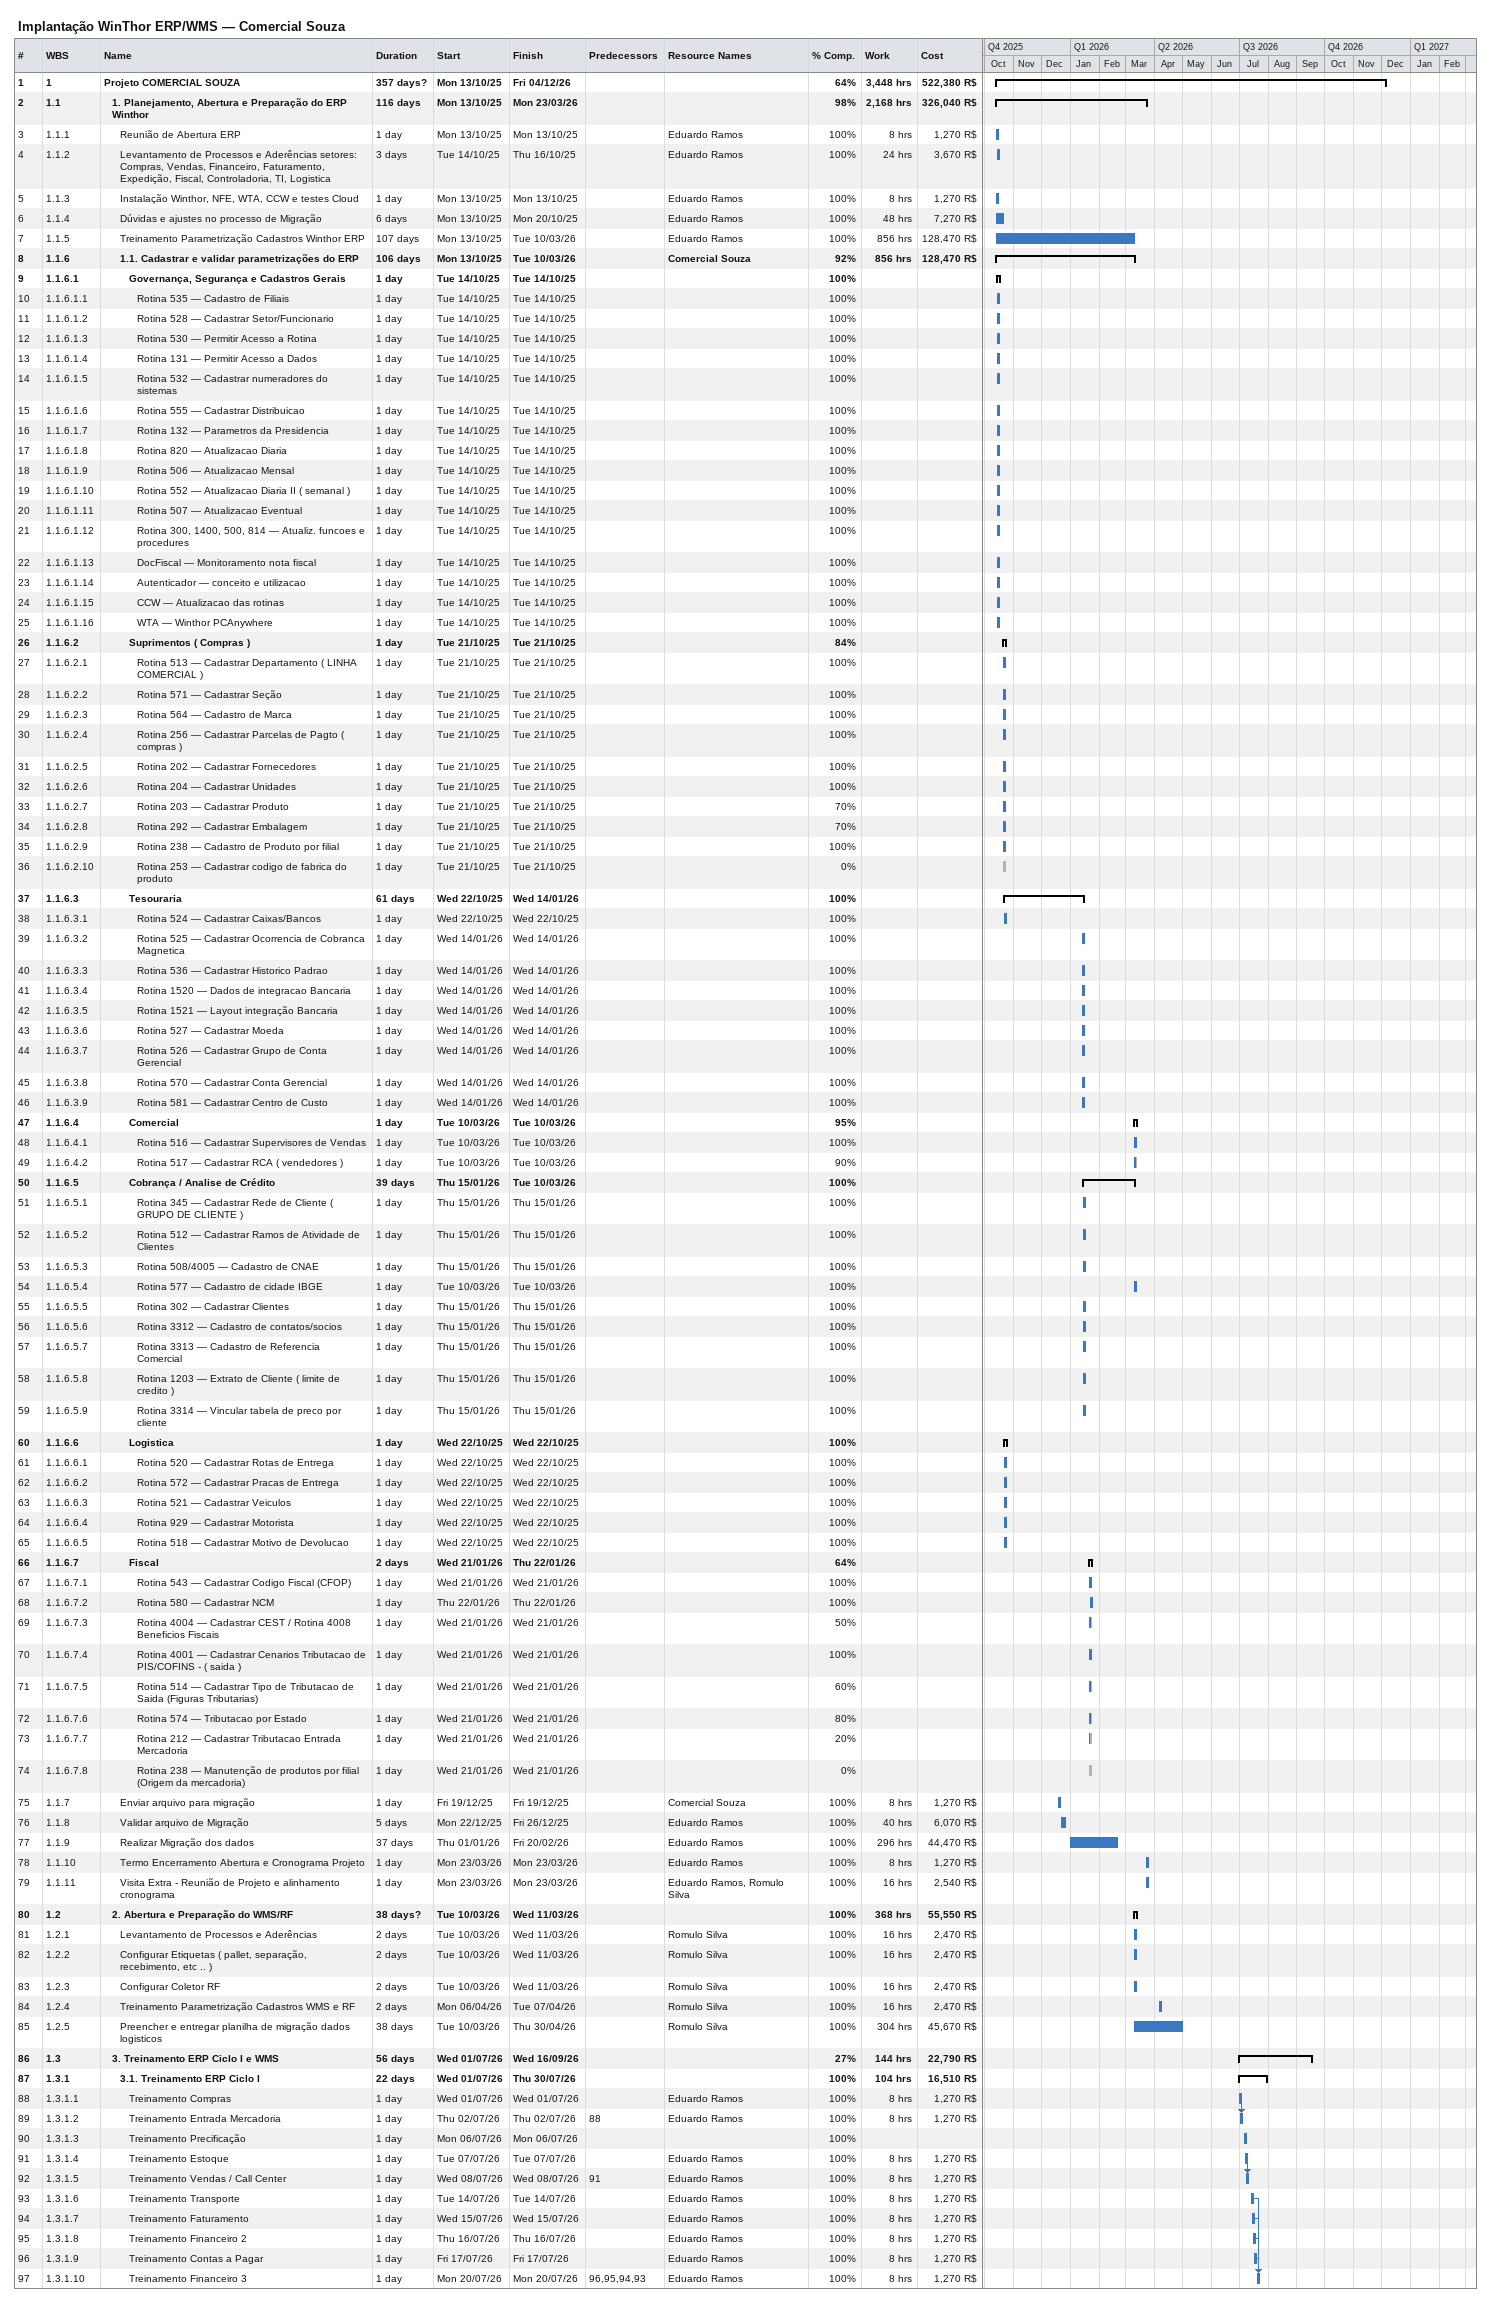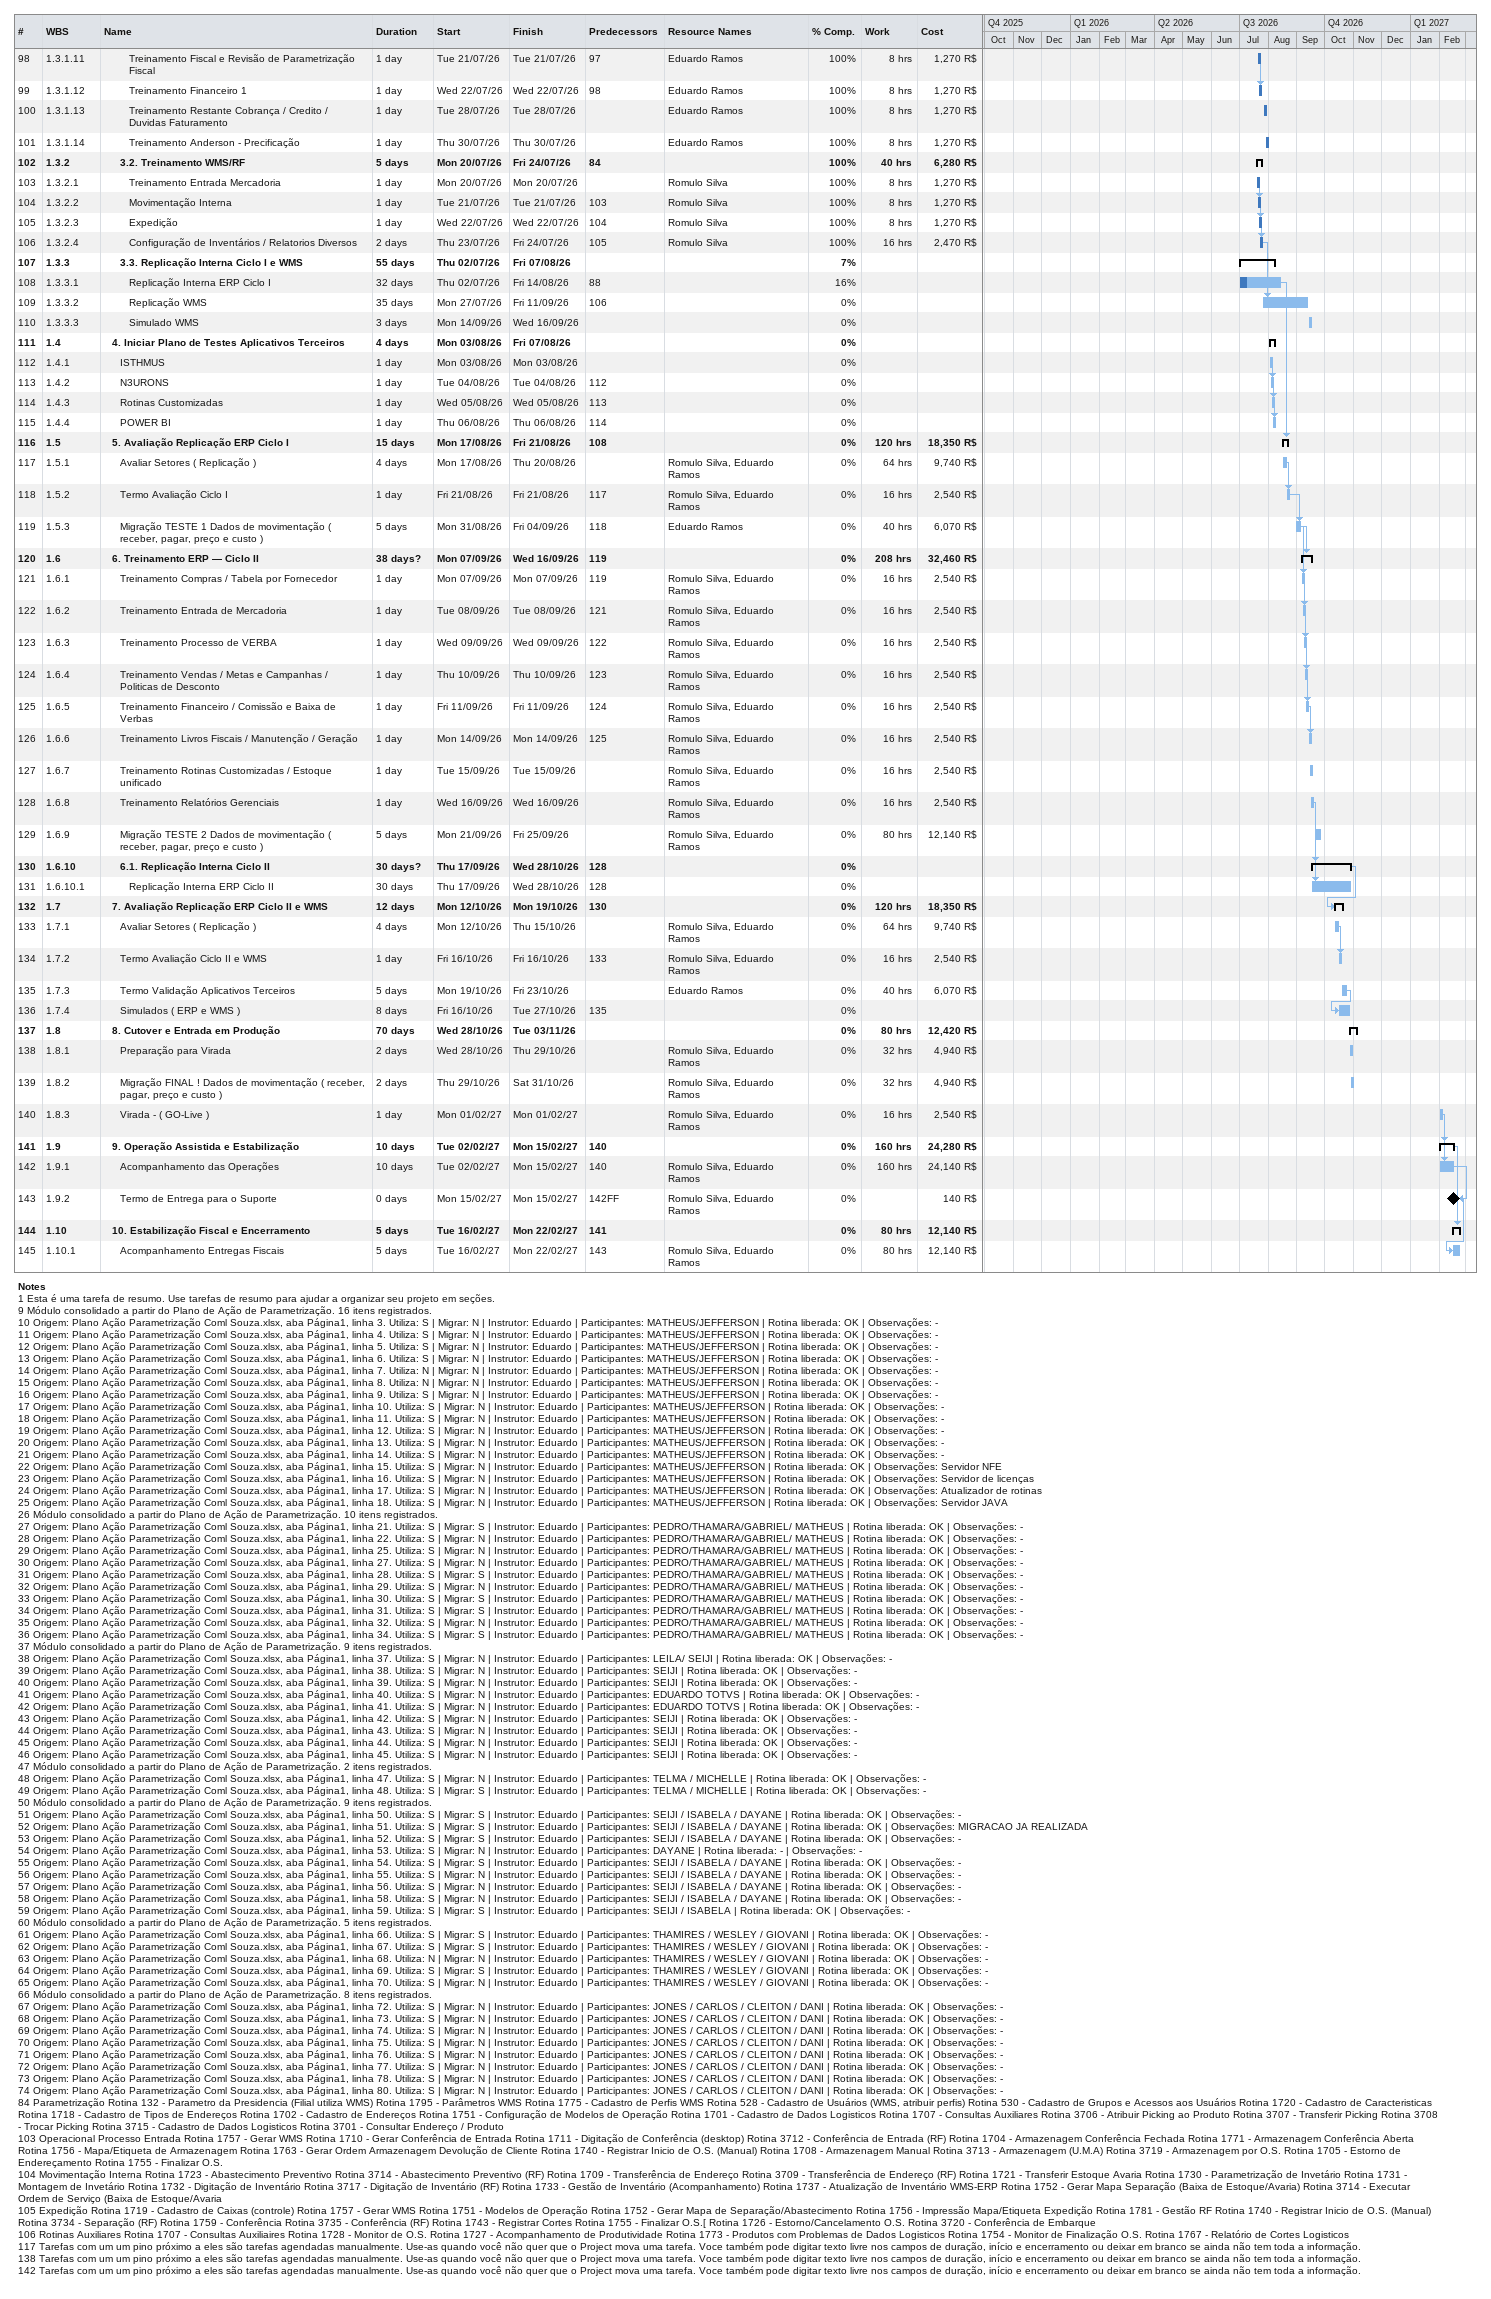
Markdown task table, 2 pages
Implantação WinThor ERP/WMS — Comercial Souza

| ID | WBS | Task | Duration | Start | Finish | Predecessors | Resources | % complete | Work (h) | Cost (R$) |
|---|---|---|---|---|---|---|---|---|---|---|
| 1 | 1 | **Projeto COMERCIAL SOUZA** | 357d? | 2025-10-13 | 2026-12-04 |  |  | 64 | 3448 | 522380 |
| 2 | 1.1 | **1. Planejamento, Abertura e Preparação do ERP Winthor** | 116d | 2025-10-13 | 2026-03-23 |  |  | 98 | 2168 | 326040 |
| 3 | 1.1.1 | Reunião de Abertura ERP | 1d | 2025-10-13 | 2025-10-13 |  | Eduardo Ramos | 100 | 8 | 1270 |
| 4 | 1.1.2 | Levantamento de Processos e Aderências setores: Compras, Vendas, Financeiro, Faturamento, Expedição, Fiscal, Controladoria, TI, Logistica | 3d | 2025-10-14 | 2025-10-16 |  | Eduardo Ramos | 100 | 24 | 3670 |
| 5 | 1.1.3 | Instalação Winthor, NFE, WTA, CCW e testes Cloud | 1d | 2025-10-13 | 2025-10-13 |  | Eduardo Ramos | 100 | 8 | 1270 |
| 6 | 1.1.4 | Dúvidas e ajustes no processo de Migração | 6d | 2025-10-13 | 2025-10-20 |  | Eduardo Ramos | 100 | 48 | 7270 |
| 7 | 1.1.5 | Treinamento Parametrização Cadastros Winthor ERP | 107d | 2025-10-13 | 2026-03-10 |  | Eduardo Ramos | 100 | 856 | 128470 |
| 8 | 1.1.6 | **1.1. Cadastrar e validar parametrizações do ERP** | 106d | 2025-10-13 | 2026-03-10 |  | Comercial Souza | 92 | 856 | 128470 |
| 9 | 1.1.6.1 | **Governança, Segurança e Cadastros Gerais** | 1d | 2025-10-14 | 2025-10-14 |  |  | 100 |  |  |
| 10 | 1.1.6.1.1 | Rotina 535 — Cadastro de Filiais | 1d | 2025-10-14 | 2025-10-14 |  |  | 100 |  |  |
| 11 | 1.1.6.1.2 | Rotina 528 — Cadastrar Setor/Funcionario | 1d | 2025-10-14 | 2025-10-14 |  |  | 100 |  |  |
| 12 | 1.1.6.1.3 | Rotina 530 — Permitir Acesso a Rotina | 1d | 2025-10-14 | 2025-10-14 |  |  | 100 |  |  |
| 13 | 1.1.6.1.4 | Rotina 131 — Permitir Acesso a Dados | 1d | 2025-10-14 | 2025-10-14 |  |  | 100 |  |  |
| 14 | 1.1.6.1.5 | Rotina 532 — Cadastrar numeradores do sistemas | 1d | 2025-10-14 | 2025-10-14 |  |  | 100 |  |  |
| 15 | 1.1.6.1.6 | Rotina 555 — Cadastrar Distribuicao | 1d | 2025-10-14 | 2025-10-14 |  |  | 100 |  |  |
| 16 | 1.1.6.1.7 | Rotina 132 — Parametros da Presidencia | 1d | 2025-10-14 | 2025-10-14 |  |  | 100 |  |  |
| 17 | 1.1.6.1.8 | Rotina 820 — Atualizacao Diaria | 1d | 2025-10-14 | 2025-10-14 |  |  | 100 |  |  |
| 18 | 1.1.6.1.9 | Rotina 506 — Atualizacao Mensal | 1d | 2025-10-14 | 2025-10-14 |  |  | 100 |  |  |
| 19 | 1.1.6.1.10 | Rotina 552 — Atualizacao Diaria II ( semanal ) | 1d | 2025-10-14 | 2025-10-14 |  |  | 100 |  |  |
| 20 | 1.1.6.1.11 | Rotina 507 — Atualizacao Eventual | 1d | 2025-10-14 | 2025-10-14 |  |  | 100 |  |  |
| 21 | 1.1.6.1.12 | Rotina 300, 1400, 500, 814 — Atualiz. funcoes e procedures | 1d | 2025-10-14 | 2025-10-14 |  |  | 100 |  |  |
| 22 | 1.1.6.1.13 | DocFiscal — Monitoramento nota fiscal | 1d | 2025-10-14 | 2025-10-14 |  |  | 100 |  |  |
| 23 | 1.1.6.1.14 | Autenticador — conceito e utilizacao | 1d | 2025-10-14 | 2025-10-14 |  |  | 100 |  |  |
| 24 | 1.1.6.1.15 | CCW — Atualizacao das rotinas | 1d | 2025-10-14 | 2025-10-14 |  |  | 100 |  |  |
| 25 | 1.1.6.1.16 | WTA — Winthor PCAnywhere | 1d | 2025-10-14 | 2025-10-14 |  |  | 100 |  |  |
| 26 | 1.1.6.2 | **Suprimentos ( Compras )** | 1d | 2025-10-21 | 2025-10-21 |  |  | 84 |  |  |
| 27 | 1.1.6.2.1 | Rotina 513 — Cadastrar Departamento ( LINHA COMERCIAL ) | 1d | 2025-10-21 | 2025-10-21 |  |  | 100 |  |  |
| 28 | 1.1.6.2.2 | Rotina 571 — Cadastrar Seção | 1d | 2025-10-21 | 2025-10-21 |  |  | 100 |  |  |
| 29 | 1.1.6.2.3 | Rotina 564 — Cadastro de Marca | 1d | 2025-10-21 | 2025-10-21 |  |  | 100 |  |  |
| 30 | 1.1.6.2.4 | Rotina 256 — Cadastrar Parcelas de Pagto ( compras ) | 1d | 2025-10-21 | 2025-10-21 |  |  | 100 |  |  |
| 31 | 1.1.6.2.5 | Rotina 202 — Cadastrar Fornecedores | 1d | 2025-10-21 | 2025-10-21 |  |  | 100 |  |  |
| 32 | 1.1.6.2.6 | Rotina 204 — Cadastrar Unidades | 1d | 2025-10-21 | 2025-10-21 |  |  | 100 |  |  |
| 33 | 1.1.6.2.7 | Rotina 203 — Cadastrar Produto | 1d | 2025-10-21 | 2025-10-21 |  |  | 70 |  |  |
| 34 | 1.1.6.2.8 | Rotina 292 — Cadastrar Embalagem | 1d | 2025-10-21 | 2025-10-21 |  |  | 70 |  |  |
| 35 | 1.1.6.2.9 | Rotina 238 — Cadastro de Produto por filial | 1d | 2025-10-21 | 2025-10-21 |  |  | 100 |  |  |
| 36 | 1.1.6.2.10 | Rotina 253 — Cadastrar codigo de fabrica do produto | 1d | 2025-10-21 | 2025-10-21 |  |  | 0 |  |  |
| 37 | 1.1.6.3 | **Tesouraria** | 61d | 2025-10-22 | 2026-01-14 |  |  | 100 |  |  |
| 38 | 1.1.6.3.1 | Rotina 524 — Cadastrar Caixas/Bancos | 1d | 2025-10-22 | 2025-10-22 |  |  | 100 |  |  |
| 39 | 1.1.6.3.2 | Rotina 525 — Cadastrar Ocorrencia de Cobranca Magnetica | 1d | 2026-01-14 | 2026-01-14 |  |  | 100 |  |  |
| 40 | 1.1.6.3.3 | Rotina 536 — Cadastrar Historico Padrao | 1d | 2026-01-14 | 2026-01-14 |  |  | 100 |  |  |
| 41 | 1.1.6.3.4 | Rotina 1520 — Dados de integracao Bancaria | 1d | 2026-01-14 | 2026-01-14 |  |  | 100 |  |  |
| 42 | 1.1.6.3.5 | Rotina 1521 — Layout integração Bancaria | 1d | 2026-01-14 | 2026-01-14 |  |  | 100 |  |  |
| 43 | 1.1.6.3.6 | Rotina 527 — Cadastrar Moeda | 1d | 2026-01-14 | 2026-01-14 |  |  | 100 |  |  |
| 44 | 1.1.6.3.7 | Rotina 526 — Cadastrar Grupo de Conta Gerencial | 1d | 2026-01-14 | 2026-01-14 |  |  | 100 |  |  |
| 45 | 1.1.6.3.8 | Rotina 570 — Cadastrar Conta Gerencial | 1d | 2026-01-14 | 2026-01-14 |  |  | 100 |  |  |
| 46 | 1.1.6.3.9 | Rotina 581 — Cadastrar Centro de Custo | 1d | 2026-01-14 | 2026-01-14 |  |  | 100 |  |  |
| 47 | 1.1.6.4 | **Comercial** | 1d | 2026-03-10 | 2026-03-10 |  |  | 95 |  |  |
| 48 | 1.1.6.4.1 | Rotina 516 — Cadastrar Supervisores de Vendas | 1d | 2026-03-10 | 2026-03-10 |  |  | 100 |  |  |
| 49 | 1.1.6.4.2 | Rotina 517 — Cadastrar RCA ( vendedores ) | 1d | 2026-03-10 | 2026-03-10 |  |  | 90 |  |  |
| 50 | 1.1.6.5 | **Cobrança / Analise de Crédito** | 39d | 2026-01-15 | 2026-03-10 |  |  | 100 |  |  |
| 51 | 1.1.6.5.1 | Rotina 345 — Cadastrar Rede de Cliente ( GRUPO DE CLIENTE ) | 1d | 2026-01-15 | 2026-01-15 |  |  | 100 |  |  |
| 52 | 1.1.6.5.2 | Rotina 512 — Cadastrar Ramos de Atividade de Clientes | 1d | 2026-01-15 | 2026-01-15 |  |  | 100 |  |  |
| 53 | 1.1.6.5.3 | Rotina 508/4005 — Cadastro de CNAE | 1d | 2026-01-15 | 2026-01-15 |  |  | 100 |  |  |
| 54 | 1.1.6.5.4 | Rotina 577 — Cadastro de cidade IBGE | 1d | 2026-03-10 | 2026-03-10 |  |  | 100 |  |  |
| 55 | 1.1.6.5.5 | Rotina 302 — Cadastrar Clientes | 1d | 2026-01-15 | 2026-01-15 |  |  | 100 |  |  |
| 56 | 1.1.6.5.6 | Rotina 3312 — Cadastro de contatos/socios | 1d | 2026-01-15 | 2026-01-15 |  |  | 100 |  |  |
| 57 | 1.1.6.5.7 | Rotina 3313 — Cadastro de Referencia Comercial | 1d | 2026-01-15 | 2026-01-15 |  |  | 100 |  |  |
| 58 | 1.1.6.5.8 | Rotina 1203 — Extrato de Cliente ( limite de credito ) | 1d | 2026-01-15 | 2026-01-15 |  |  | 100 |  |  |
| 59 | 1.1.6.5.9 | Rotina 3314 — Vincular tabela de preco por cliente | 1d | 2026-01-15 | 2026-01-15 |  |  | 100 |  |  |
| 60 | 1.1.6.6 | **Logistica** | 1d | 2025-10-22 | 2025-10-22 |  |  | 100 |  |  |
| 61 | 1.1.6.6.1 | Rotina 520 — Cadastrar Rotas de Entrega | 1d | 2025-10-22 | 2025-10-22 |  |  | 100 |  |  |
| 62 | 1.1.6.6.2 | Rotina 572 — Cadastrar Pracas de Entrega | 1d | 2025-10-22 | 2025-10-22 |  |  | 100 |  |  |
| 63 | 1.1.6.6.3 | Rotina 521 — Cadastrar Veiculos | 1d | 2025-10-22 | 2025-10-22 |  |  | 100 |  |  |
| 64 | 1.1.6.6.4 | Rotina 929 — Cadastrar Motorista | 1d | 2025-10-22 | 2025-10-22 |  |  | 100 |  |  |
| 65 | 1.1.6.6.5 | Rotina 518 — Cadastrar Motivo de Devolucao | 1d | 2025-10-22 | 2025-10-22 |  |  | 100 |  |  |
| 66 | 1.1.6.7 | **Fiscal** | 2d | 2026-01-21 | 2026-01-22 |  |  | 64 |  |  |
| 67 | 1.1.6.7.1 | Rotina 543 — Cadastrar Codigo Fiscal (CFOP) | 1d | 2026-01-21 | 2026-01-21 |  |  | 100 |  |  |
| 68 | 1.1.6.7.2 | Rotina 580 — Cadastrar NCM | 1d | 2026-01-22 | 2026-01-22 |  |  | 100 |  |  |
| 69 | 1.1.6.7.3 | Rotina 4004 — Cadastrar CEST / Rotina 4008 Beneficios Fiscais | 1d | 2026-01-21 | 2026-01-21 |  |  | 50 |  |  |
| 70 | 1.1.6.7.4 | Rotina 4001 — Cadastrar Cenarios Tributacao de PIS/COFINS - ( saida ) | 1d | 2026-01-21 | 2026-01-21 |  |  | 100 |  |  |
| 71 | 1.1.6.7.5 | Rotina 514 — Cadastrar Tipo de Tributacao de Saida (Figuras Tributarias) | 1d | 2026-01-21 | 2026-01-21 |  |  | 60 |  |  |
| 72 | 1.1.6.7.6 | Rotina 574 — Tributacao por Estado | 1d | 2026-01-21 | 2026-01-21 |  |  | 80 |  |  |
| 73 | 1.1.6.7.7 | Rotina 212 — Cadastrar Tributacao Entrada Mercadoria | 1d | 2026-01-21 | 2026-01-21 |  |  | 20 |  |  |
| 74 | 1.1.6.7.8 | Rotina 238 — Manutenção de produtos por filial (Origem da mercadoria) | 1d | 2026-01-21 | 2026-01-21 |  |  | 0 |  |  |
| 75 | 1.1.7 | Enviar arquivo para migração | 1d | 2025-12-19 | 2025-12-19 |  | Comercial Souza | 100 | 8 | 1270 |
| 76 | 1.1.8 | Validar arquivo de Migração | 5d | 2025-12-22 | 2025-12-26 |  | Eduardo Ramos | 100 | 40 | 6070 |
| 77 | 1.1.9 | Realizar Migração dos dados | 37d | 2026-01-01 | 2026-02-20 |  | Eduardo Ramos | 100 | 296 | 44470 |
| 78 | 1.1.10 | Termo Encerramento Abertura e Cronograma Projeto | 1d | 2026-03-23 | 2026-03-23 |  | Eduardo Ramos | 100 | 8 | 1270 |
| 79 | 1.1.11 | Visita Extra - Reunião de Projeto e alinhamento cronograma | 1d | 2026-03-23 | 2026-03-23 |  | Eduardo Ramos, Romulo Silva | 100 | 16 | 2540 |
| 80 | 1.2 | **2. Abertura e Preparação do WMS/RF** | 38d? | 2026-03-10 | 2026-03-11 |  |  | 100 | 368 | 55550 |
| 81 | 1.2.1 | Levantamento de Processos e Aderências | 2d | 2026-03-10 | 2026-03-11 |  | Romulo Silva | 100 | 16 | 2470 |
| 82 | 1.2.2 | Configurar Etiquetas ( pallet, separação, recebimento, etc .. ) | 2d | 2026-03-10 | 2026-03-11 |  | Romulo Silva | 100 | 16 | 2470 |
| 83 | 1.2.3 | Configurar Coletor RF | 2d | 2026-03-10 | 2026-03-11 |  | Romulo Silva | 100 | 16 | 2470 |
| 84 | 1.2.4 | Treinamento Parametrização Cadastros WMS e RF | 2d | 2026-04-06 | 2026-04-07 |  | Romulo Silva | 100 | 16 | 2470 |
| 85 | 1.2.5 | Preencher e entregar planilha de migração dados logisticos | 38d | 2026-03-10 | 2026-04-30 |  | Romulo Silva | 100 | 304 | 45670 |
| 86 | 1.3 | **3. Treinamento ERP Ciclo I e WMS** | 56d | 2026-07-01 | 2026-09-16 |  |  | 27 | 144 | 22790 |
| 87 | 1.3.1 | **3.1. Treinamento ERP Ciclo I** | 22d | 2026-07-01 | 2026-07-30 |  |  | 100 | 104 | 16510 |
| 88 | 1.3.1.1 | Treinamento Compras | 1d | 2026-07-01 | 2026-07-01 |  | Eduardo Ramos | 100 | 8 | 1270 |
| 89 | 1.3.1.2 | Treinamento Entrada Mercadoria | 1d | 2026-07-02 | 2026-07-02 | 88 | Eduardo Ramos | 100 | 8 | 1270 |
| 90 | 1.3.1.3 | Treinamento Precificação | 1d | 2026-07-06 | 2026-07-06 |  |  | 100 |  |  |
| 91 | 1.3.1.4 | Treinamento Estoque | 1d | 2026-07-07 | 2026-07-07 |  | Eduardo Ramos | 100 | 8 | 1270 |
| 92 | 1.3.1.5 | Treinamento Vendas / Call Center | 1d | 2026-07-08 | 2026-07-08 | 91 | Eduardo Ramos | 100 | 8 | 1270 |
| 93 | 1.3.1.6 | Treinamento Transporte | 1d | 2026-07-14 | 2026-07-14 |  | Eduardo Ramos | 100 | 8 | 1270 |
| 94 | 1.3.1.7 | Treinamento Faturamento | 1d | 2026-07-15 | 2026-07-15 |  | Eduardo Ramos | 100 | 8 | 1270 |
| 95 | 1.3.1.8 | Treinamento Financeiro 2 | 1d | 2026-07-16 | 2026-07-16 |  | Eduardo Ramos | 100 | 8 | 1270 |
| 96 | 1.3.1.9 | Treinamento Contas a Pagar | 1d | 2026-07-17 | 2026-07-17 |  | Eduardo Ramos | 100 | 8 | 1270 |
| 97 | 1.3.1.10 | Treinamento Financeiro 3 | 1d | 2026-07-20 | 2026-07-20 | 96, 95, 94, 93 | Eduardo Ramos | 100 | 8 | 1270 |
| 98 | 1.3.1.11 | Treinamento Fiscal e Revisão de Parametrização Fiscal | 1d | 2026-07-21 | 2026-07-21 | 97 | Eduardo Ramos | 100 | 8 | 1270 |
| 99 | 1.3.1.12 | Treinamento Financeiro 1 | 1d | 2026-07-22 | 2026-07-22 | 98 | Eduardo Ramos | 100 | 8 | 1270 |
| 100 | 1.3.1.13 | Treinamento Restante Cobrança / Credito / Duvidas Faturamento | 1d | 2026-07-28 | 2026-07-28 |  | Eduardo Ramos | 100 | 8 | 1270 |
| 101 | 1.3.1.14 | Treinamento Anderson - Precificação | 1d | 2026-07-30 | 2026-07-30 |  | Eduardo Ramos | 100 | 8 | 1270 |
| 102 | 1.3.2 | **3.2. Treinamento WMS/RF** | 5d | 2026-07-20 | 2026-07-24 | 84 |  | 100 | 40 | 6280 |
| 103 | 1.3.2.1 | Treinamento Entrada Mercadoria | 1d | 2026-07-20 | 2026-07-20 |  | Romulo Silva | 100 | 8 | 1270 |
| 104 | 1.3.2.2 | Movimentação Interna | 1d | 2026-07-21 | 2026-07-21 | 103 | Romulo Silva | 100 | 8 | 1270 |
| 105 | 1.3.2.3 | Expedição | 1d | 2026-07-22 | 2026-07-22 | 104 | Romulo Silva | 100 | 8 | 1270 |
| 106 | 1.3.2.4 | Configuração de Inventários / Relatorios Diversos | 2d | 2026-07-23 | 2026-07-24 | 105 | Romulo Silva | 100 | 16 | 2470 |
| 107 | 1.3.3 | **3.3. Replicação Interna Ciclo I e WMS** | 55d | 2026-07-02 | 2026-08-07 |  |  | 7 |  |  |
| 108 | 1.3.3.1 | Replicação Interna ERP Ciclo I | 32d | 2026-07-02 | 2026-08-14 | 88 |  | 16 |  |  |
| 109 | 1.3.3.2 | Replicação WMS | 35d | 2026-07-27 | 2026-09-11 | 106 |  | 0 |  |  |
| 110 | 1.3.3.3 | Simulado WMS | 3d | 2026-09-14 | 2026-09-16 |  |  | 0 |  |  |
| 111 | 1.4 | **4. Iniciar Plano de Testes Aplicativos Terceiros** | 4d | 2026-08-03 | 2026-08-07 |  |  | 0 |  |  |
| 112 | 1.4.1 | ISTHMUS | 1d | 2026-08-03 | 2026-08-03 |  |  | 0 |  |  |
| 113 | 1.4.2 | N3URONS | 1d | 2026-08-04 | 2026-08-04 | 112 |  | 0 |  |  |
| 114 | 1.4.3 | Rotinas Customizadas | 1d | 2026-08-05 | 2026-08-05 | 113 |  | 0 |  |  |
| 115 | 1.4.4 | POWER BI | 1d | 2026-08-06 | 2026-08-06 | 114 |  | 0 |  |  |
| 116 | 1.5 | **5. Avaliação Replicação ERP Ciclo I** | 15d | 2026-08-17 | 2026-08-21 | 108 |  | 0 | 120 | 18350 |
| 117 | 1.5.1 | Avaliar Setores ( Replicação ) | 4d | 2026-08-17 | 2026-08-20 |  | Romulo Silva, Eduardo Ramos | 0 | 64 | 9740 |
| 118 | 1.5.2 | Termo Avaliação Ciclo I | 1d | 2026-08-21 | 2026-08-21 | 117 | Romulo Silva, Eduardo Ramos | 0 | 16 | 2540 |
| 119 | 1.5.3 | Migração TESTE 1 Dados de movimentação ( receber, pagar, preço e custo ) | 5d | 2026-08-31 | 2026-09-04 | 118 | Eduardo Ramos | 0 | 40 | 6070 |
| 120 | 1.6 | **6. Treinamento ERP — Ciclo II** | 38d? | 2026-09-07 | 2026-09-16 | 119 |  | 0 | 208 | 32460 |
| 121 | 1.6.1 | Treinamento Compras / Tabela por Fornecedor | 1d | 2026-09-07 | 2026-09-07 | 119 | Romulo Silva, Eduardo Ramos | 0 | 16 | 2540 |
| 122 | 1.6.2 | Treinamento Entrada de Mercadoria | 1d | 2026-09-08 | 2026-09-08 | 121 | Romulo Silva, Eduardo Ramos | 0 | 16 | 2540 |
| 123 | 1.6.3 | Treinamento Processo de VERBA | 1d | 2026-09-09 | 2026-09-09 | 122 | Romulo Silva, Eduardo Ramos | 0 | 16 | 2540 |
| 124 | 1.6.4 | Treinamento Vendas / Metas e Campanhas / Politicas de Desconto | 1d | 2026-09-10 | 2026-09-10 | 123 | Romulo Silva, Eduardo Ramos | 0 | 16 | 2540 |
| 125 | 1.6.5 | Treinamento Financeiro / Comissão e Baixa de Verbas | 1d | 2026-09-11 | 2026-09-11 | 124 | Romulo Silva, Eduardo Ramos | 0 | 16 | 2540 |
| 126 | 1.6.6 | Treinamento Livros Fiscais / Manutenção / Geração | 1d | 2026-09-14 | 2026-09-14 | 125 | Romulo Silva, Eduardo Ramos | 0 | 16 | 2540 |
| 127 | 1.6.7 | Treinamento Rotinas Customizadas / Estoque unificado | 1d | 2026-09-15 | 2026-09-15 |  | Romulo Silva, Eduardo Ramos | 0 | 16 | 2540 |
| 128 | 1.6.8 | Treinamento Relatórios Gerenciais | 1d | 2026-09-16 | 2026-09-16 |  | Romulo Silva, Eduardo Ramos | 0 | 16 | 2540 |
| 129 | 1.6.9 | Migração TESTE 2 Dados de movimentação ( receber, pagar, preço e custo ) | 5d | 2026-09-21 | 2026-09-25 |  | Romulo Silva, Eduardo Ramos | 0 | 80 | 12140 |
| 130 | 1.6.10 | **6.1. Replicação Interna Ciclo II** | 30d? | 2026-09-17 | 2026-10-28 | 128 |  | 0 |  |  |
| 131 | 1.6.10.1 | Replicação Interna ERP Ciclo II | 30d | 2026-09-17 | 2026-10-28 | 128 |  | 0 |  |  |
| 132 | 1.7 | **7. Avaliação Replicação ERP Ciclo II e WMS** | 12d | 2026-10-12 | 2026-10-19 | 130 |  | 0 | 120 | 18350 |
| 133 | 1.7.1 | Avaliar Setores ( Replicação ) | 4d | 2026-10-12 | 2026-10-15 |  | Romulo Silva, Eduardo Ramos | 0 | 64 | 9740 |
| 134 | 1.7.2 | Termo Avaliação Ciclo II e WMS | 1d | 2026-10-16 | 2026-10-16 | 133 | Romulo Silva, Eduardo Ramos | 0 | 16 | 2540 |
| 135 | 1.7.3 | Termo Validação Aplicativos Terceiros | 5d | 2026-10-19 | 2026-10-23 |  | Eduardo Ramos | 0 | 40 | 6070 |
| 136 | 1.7.4 | Simulados ( ERP e WMS ) | 8d | 2026-10-16 | 2026-10-27 | 135 |  | 0 |  |  |
| 137 | 1.8 | **8. Cutover e Entrada em Produção** | 70d | 2026-10-28 | 2026-11-03 |  |  | 0 | 80 | 12420 |
| 138 | 1.8.1 | Preparação para Virada | 2d | 2026-10-28 | 2026-10-29 |  | Romulo Silva, Eduardo Ramos | 0 | 32 | 4940 |
| 139 | 1.8.2 | Migração FINAL ! Dados de movimentação ( receber, pagar, preço e custo ) | 2d | 2026-10-29 | 2026-10-31 |  | Romulo Silva, Eduardo Ramos | 0 | 32 | 4940 |
| 140 | 1.8.3 | Virada - ( GO-Live ) | 1d | 2027-02-01 | 2027-02-01 |  | Romulo Silva, Eduardo Ramos | 0 | 16 | 2540 |
| 141 | 1.9 | **9. Operação Assistida e Estabilização** | 10d | 2027-02-02 | 2027-02-15 | 140 |  | 0 | 160 | 24280 |
| 142 | 1.9.1 | Acompanhamento das Operações | 10d | 2027-02-02 | 2027-02-15 | 140 | Romulo Silva, Eduardo Ramos | 0 | 160 | 24140 |
| 143 | 1.9.2 | Termo de Entrega para o Suporte | 0d | 2027-02-15 | 2027-02-15 | 142FF | Romulo Silva, Eduardo Ramos | 0 |  | 140 |
| 144 | 1.10 | **10. Estabilização Fiscal e Encerramento** | 5d | 2027-02-16 | 2027-02-22 | 141 |  | 0 | 80 | 12140 |
| 145 | 1.10.1 | Acompanhamento Entregas Fiscais | 5d | 2027-02-16 | 2027-02-22 | 143 | Romulo Silva, Eduardo Ramos | 0 | 80 | 12140 |

Notes
- 1: Esta é uma tarefa de resumo. Use tarefas de resumo para ajudar a organizar seu projeto em seções.
- 9: Módulo consolidado a partir do Plano de Ação de Parametrização. 16 itens registrados.
- 10: Origem: Plano Ação Parametrização Coml Souza.xlsx, aba Página1, linha 3. Utiliza: S | Migrar: N | Instrutor: Eduardo | Participantes: MATHEUS/JEFFERSON | Rotina liberada: OK | Observações: -
- 11: Origem: Plano Ação Parametrização Coml Souza.xlsx, aba Página1, linha 4. Utiliza: S | Migrar: N | Instrutor: Eduardo | Participantes: MATHEUS/JEFFERSON | Rotina liberada: OK | Observações: -
- 12: Origem: Plano Ação Parametrização Coml Souza.xlsx, aba Página1, linha 5. Utiliza: S | Migrar: N | Instrutor: Eduardo | Participantes: MATHEUS/JEFFERSON | Rotina liberada: OK | Observações: -
- 13: Origem: Plano Ação Parametrização Coml Souza.xlsx, aba Página1, linha 6. Utiliza: S | Migrar: N | Instrutor: Eduardo | Participantes: MATHEUS/JEFFERSON | Rotina liberada: OK | Observações: -
- 14: Origem: Plano Ação Parametrização Coml Souza.xlsx, aba Página1, linha 7. Utiliza: N | Migrar: N | Instrutor: Eduardo | Participantes: MATHEUS/JEFFERSON | Rotina liberada: OK | Observações: -
- 15: Origem: Plano Ação Parametrização Coml Souza.xlsx, aba Página1, linha 8. Utiliza: N | Migrar: N | Instrutor: Eduardo | Participantes: MATHEUS/JEFFERSON | Rotina liberada: OK | Observações: -
- 16: Origem: Plano Ação Parametrização Coml Souza.xlsx, aba Página1, linha 9. Utiliza: S | Migrar: N | Instrutor: Eduardo | Participantes: MATHEUS/JEFFERSON | Rotina liberada: OK | Observações: -
- 17: Origem: Plano Ação Parametrização Coml Souza.xlsx, aba Página1, linha 10. Utiliza: S | Migrar: N | Instrutor: Eduardo | Participantes: MATHEUS/JEFFERSON | Rotina liberada: OK | Observações: -
- 18: Origem: Plano Ação Parametrização Coml Souza.xlsx, aba Página1, linha 11. Utiliza: S | Migrar: N | Instrutor: Eduardo | Participantes: MATHEUS/JEFFERSON | Rotina liberada: OK | Observações: -
- 19: Origem: Plano Ação Parametrização Coml Souza.xlsx, aba Página1, linha 12. Utiliza: S | Migrar: N | Instrutor: Eduardo | Participantes: MATHEUS/JEFFERSON | Rotina liberada: OK | Observações: -
- 20: Origem: Plano Ação Parametrização Coml Souza.xlsx, aba Página1, linha 13. Utiliza: S | Migrar: N | Instrutor: Eduardo | Participantes: MATHEUS/JEFFERSON | Rotina liberada: OK | Observações: -
- 21: Origem: Plano Ação Parametrização Coml Souza.xlsx, aba Página1, linha 14. Utiliza: S | Migrar: N | Instrutor: Eduardo | Participantes: MATHEUS/JEFFERSON | Rotina liberada: OK | Observações: -
- 22: Origem: Plano Ação Parametrização Coml Souza.xlsx, aba Página1, linha 15. Utiliza: S | Migrar: N | Instrutor: Eduardo | Participantes: MATHEUS/JEFFERSON | Rotina liberada: OK | Observações: Servidor NFE
- 23: Origem: Plano Ação Parametrização Coml Souza.xlsx, aba Página1, linha 16. Utiliza: S | Migrar: N | Instrutor: Eduardo | Participantes: MATHEUS/JEFFERSON | Rotina liberada: OK | Observações: Servidor de licenças
- 24: Origem: Plano Ação Parametrização Coml Souza.xlsx, aba Página1, linha 17. Utiliza: S | Migrar: N | Instrutor: Eduardo | Participantes: MATHEUS/JEFFERSON | Rotina liberada: OK | Observações: Atualizador de rotinas
- 25: Origem: Plano Ação Parametrização Coml Souza.xlsx, aba Página1, linha 18. Utiliza: S | Migrar: N | Instrutor: Eduardo | Participantes: MATHEUS/JEFFERSON | Rotina liberada: OK | Observações: Servidor JAVA
- 26: Módulo consolidado a partir do Plano de Ação de Parametrização. 10 itens registrados.
- 27: Origem: Plano Ação Parametrização Coml Souza.xlsx, aba Página1, linha 21. Utiliza: S | Migrar: S | Instrutor: Eduardo | Participantes: PEDRO/THAMARA/GABRIEL/ MATHEUS | Rotina liberada: OK | Observações: -
- 28: Origem: Plano Ação Parametrização Coml Souza.xlsx, aba Página1, linha 22. Utiliza: S | Migrar: N | Instrutor: Eduardo | Participantes: PEDRO/THAMARA/GABRIEL/ MATHEUS | Rotina liberada: OK | Observações: -
- 29: Origem: Plano Ação Parametrização Coml Souza.xlsx, aba Página1, linha 25. Utiliza: S | Migrar: N | Instrutor: Eduardo | Participantes: PEDRO/THAMARA/GABRIEL/ MATHEUS | Rotina liberada: OK | Observações: -
- 30: Origem: Plano Ação Parametrização Coml Souza.xlsx, aba Página1, linha 27. Utiliza: S | Migrar: N | Instrutor: Eduardo | Participantes: PEDRO/THAMARA/GABRIEL/ MATHEUS | Rotina liberada: OK | Observações: -
- 31: Origem: Plano Ação Parametrização Coml Souza.xlsx, aba Página1, linha 28. Utiliza: S | Migrar: S | Instrutor: Eduardo | Participantes: PEDRO/THAMARA/GABRIEL/ MATHEUS | Rotina liberada: OK | Observações: -
- 32: Origem: Plano Ação Parametrização Coml Souza.xlsx, aba Página1, linha 29. Utiliza: S | Migrar: N | Instrutor: Eduardo | Participantes: PEDRO/THAMARA/GABRIEL/ MATHEUS | Rotina liberada: OK | Observações: -
- 33: Origem: Plano Ação Parametrização Coml Souza.xlsx, aba Página1, linha 30. Utiliza: S | Migrar: S | Instrutor: Eduardo | Participantes: PEDRO/THAMARA/GABRIEL/ MATHEUS | Rotina liberada: OK | Observações: -
- 34: Origem: Plano Ação Parametrização Coml Souza.xlsx, aba Página1, linha 31. Utiliza: S | Migrar: S | Instrutor: Eduardo | Participantes: PEDRO/THAMARA/GABRIEL/ MATHEUS | Rotina liberada: OK | Observações: -
- 35: Origem: Plano Ação Parametrização Coml Souza.xlsx, aba Página1, linha 32. Utiliza: S | Migrar: N | Instrutor: Eduardo | Participantes: PEDRO/THAMARA/GABRIEL/ MATHEUS | Rotina liberada: OK | Observações: -
- 36: Origem: Plano Ação Parametrização Coml Souza.xlsx, aba Página1, linha 34. Utiliza: S | Migrar: S | Instrutor: Eduardo | Participantes: PEDRO/THAMARA/GABRIEL/ MATHEUS | Rotina liberada: OK | Observações: -
- 37: Módulo consolidado a partir do Plano de Ação de Parametrização. 9 itens registrados.
- 38: Origem: Plano Ação Parametrização Coml Souza.xlsx, aba Página1, linha 37. Utiliza: S | Migrar: N | Instrutor: Eduardo | Participantes: LEILA/ SEIJI | Rotina liberada: OK | Observações: -
- 39: Origem: Plano Ação Parametrização Coml Souza.xlsx, aba Página1, linha 38. Utiliza: S | Migrar: N | Instrutor: Eduardo | Participantes: SEIJI | Rotina liberada: OK | Observações: -
- 40: Origem: Plano Ação Parametrização Coml Souza.xlsx, aba Página1, linha 39. Utiliza: S | Migrar: N | Instrutor: Eduardo | Participantes: SEIJI | Rotina liberada: OK | Observações: -
- 41: Origem: Plano Ação Parametrização Coml Souza.xlsx, aba Página1, linha 40. Utiliza: S | Migrar: N | Instrutor: Eduardo | Participantes: EDUARDO TOTVS | Rotina liberada: OK | Observações: -
- 42: Origem: Plano Ação Parametrização Coml Souza.xlsx, aba Página1, linha 41. Utiliza: S | Migrar: N | Instrutor: Eduardo | Participantes: EDUARDO TOTVS | Rotina liberada: OK | Observações: -
- 43: Origem: Plano Ação Parametrização Coml Souza.xlsx, aba Página1, linha 42. Utiliza: S | Migrar: N | Instrutor: Eduardo | Participantes: SEIJI | Rotina liberada: OK | Observações: -
- 44: Origem: Plano Ação Parametrização Coml Souza.xlsx, aba Página1, linha 43. Utiliza: S | Migrar: N | Instrutor: Eduardo | Participantes: SEIJI | Rotina liberada: OK | Observações: -
- 45: Origem: Plano Ação Parametrização Coml Souza.xlsx, aba Página1, linha 44. Utiliza: S | Migrar: N | Instrutor: Eduardo | Participantes: SEIJI | Rotina liberada: OK | Observações: -
- 46: Origem: Plano Ação Parametrização Coml Souza.xlsx, aba Página1, linha 45. Utiliza: S | Migrar: N | Instrutor: Eduardo | Participantes: SEIJI | Rotina liberada: OK | Observações: -
- 47: Módulo consolidado a partir do Plano de Ação de Parametrização. 2 itens registrados.
- 48: Origem: Plano Ação Parametrização Coml Souza.xlsx, aba Página1, linha 47. Utiliza: S | Migrar: N | Instrutor: Eduardo | Participantes: TELMA / MICHELLE | Rotina liberada: OK | Observações: -
- 49: Origem: Plano Ação Parametrização Coml Souza.xlsx, aba Página1, linha 48. Utiliza: S | Migrar: S | Instrutor: Eduardo | Participantes: TELMA / MICHELLE | Rotina liberada: OK | Observações: -
- 50: Módulo consolidado a partir do Plano de Ação de Parametrização. 9 itens registrados.
- 51: Origem: Plano Ação Parametrização Coml Souza.xlsx, aba Página1, linha 50. Utiliza: S | Migrar: S | Instrutor: Eduardo | Participantes: SEIJI / ISABELA / DAYANE | Rotina liberada: OK | Observações: -
- 52: Origem: Plano Ação Parametrização Coml Souza.xlsx, aba Página1, linha 51. Utiliza: S | Migrar: S | Instrutor: Eduardo | Participantes: SEIJI / ISABELA / DAYANE | Rotina liberada: OK | Observações: MIGRACAO JA REALIZADA
- 53: Origem: Plano Ação Parametrização Coml Souza.xlsx, aba Página1, linha 52. Utiliza: S | Migrar: S | Instrutor: Eduardo | Participantes: SEIJI / ISABELA / DAYANE | Rotina liberada: OK | Observações: -
- 54: Origem: Plano Ação Parametrização Coml Souza.xlsx, aba Página1, linha 53. Utiliza: S | Migrar: N | Instrutor: Eduardo | Participantes: DAYANE | Rotina liberada: - | Observações: -
- 55: Origem: Plano Ação Parametrização Coml Souza.xlsx, aba Página1, linha 54. Utiliza: S | Migrar: S | Instrutor: Eduardo | Participantes: SEIJI / ISABELA / DAYANE | Rotina liberada: OK | Observações: -
- 56: Origem: Plano Ação Parametrização Coml Souza.xlsx, aba Página1, linha 55. Utiliza: S | Migrar: N | Instrutor: Eduardo | Participantes: SEIJI / ISABELA / DAYANE | Rotina liberada: OK | Observações: -
- 57: Origem: Plano Ação Parametrização Coml Souza.xlsx, aba Página1, linha 56. Utiliza: S | Migrar: N | Instrutor: Eduardo | Participantes: SEIJI / ISABELA / DAYANE | Rotina liberada: OK | Observações: -
- 58: Origem: Plano Ação Parametrização Coml Souza.xlsx, aba Página1, linha 58. Utiliza: S | Migrar: N | Instrutor: Eduardo | Participantes: SEIJI / ISABELA / DAYANE | Rotina liberada: OK | Observações: -
- 59: Origem: Plano Ação Parametrização Coml Souza.xlsx, aba Página1, linha 59. Utiliza: S | Migrar: S | Instrutor: Eduardo | Participantes: SEIJI / ISABELA | Rotina liberada: OK | Observações: -
- 60: Módulo consolidado a partir do Plano de Ação de Parametrização. 5 itens registrados.
- 61: Origem: Plano Ação Parametrização Coml Souza.xlsx, aba Página1, linha 66. Utiliza: S | Migrar: S | Instrutor: Eduardo | Participantes: THAMIRES / WESLEY / GIOVANI | Rotina liberada: OK | Observações: -
- 62: Origem: Plano Ação Parametrização Coml Souza.xlsx, aba Página1, linha 67. Utiliza: S | Migrar: S | Instrutor: Eduardo | Participantes: THAMIRES / WESLEY / GIOVANI | Rotina liberada: OK | Observações: -
- 63: Origem: Plano Ação Parametrização Coml Souza.xlsx, aba Página1, linha 68. Utiliza: N | Migrar: N | Instrutor: Eduardo | Participantes: THAMIRES / WESLEY / GIOVANI | Rotina liberada: OK | Observações: -
- 64: Origem: Plano Ação Parametrização Coml Souza.xlsx, aba Página1, linha 69. Utiliza: S | Migrar: S | Instrutor: Eduardo | Participantes: THAMIRES / WESLEY / GIOVANI | Rotina liberada: OK | Observações: -
- 65: Origem: Plano Ação Parametrização Coml Souza.xlsx, aba Página1, linha 70. Utiliza: S | Migrar: N | Instrutor: Eduardo | Participantes: THAMIRES / WESLEY / GIOVANI | Rotina liberada: OK | Observações: -
- 66: Módulo consolidado a partir do Plano de Ação de Parametrização. 8 itens registrados.
- 67: Origem: Plano Ação Parametrização Coml Souza.xlsx, aba Página1, linha 72. Utiliza: S | Migrar: N | Instrutor: Eduardo | Participantes: JONES / CARLOS / CLEITON / DANI | Rotina liberada: OK | Observações: -
- 68: Origem: Plano Ação Parametrização Coml Souza.xlsx, aba Página1, linha 73. Utiliza: S | Migrar: N | Instrutor: Eduardo | Participantes: JONES / CARLOS / CLEITON / DANI | Rotina liberada: OK | Observações: -
- 69: Origem: Plano Ação Parametrização Coml Souza.xlsx, aba Página1, linha 74. Utiliza: S | Migrar: N | Instrutor: Eduardo | Participantes: JONES / CARLOS / CLEITON / DANI | Rotina liberada: OK | Observações: -
- 70: Origem: Plano Ação Parametrização Coml Souza.xlsx, aba Página1, linha 75. Utiliza: S | Migrar: N | Instrutor: Eduardo | Participantes: JONES / CARLOS / CLEITON / DANI | Rotina liberada: OK | Observações: -
- 71: Origem: Plano Ação Parametrização Coml Souza.xlsx, aba Página1, linha 76. Utiliza: S | Migrar: N | Instrutor: Eduardo | Participantes: JONES / CARLOS / CLEITON / DANI | Rotina liberada: OK | Observações: -
- 72: Origem: Plano Ação Parametrização Coml Souza.xlsx, aba Página1, linha 77. Utiliza: S | Migrar: N | Instrutor: Eduardo | Participantes: JONES / CARLOS / CLEITON / DANI | Rotina liberada: OK | Observações: -
- 73: Origem: Plano Ação Parametrização Coml Souza.xlsx, aba Página1, linha 78. Utiliza: S | Migrar: N | Instrutor: Eduardo | Participantes: JONES / CARLOS / CLEITON / DANI | Rotina liberada: OK | Observações: -
- 74: Origem: Plano Ação Parametrização Coml Souza.xlsx, aba Página1, linha 80. Utiliza: S | Migrar: N | Instrutor: Eduardo | Participantes: JONES / CARLOS / CLEITON / DANI | Rotina liberada: OK | Observações: -
- 84: Parametrização Rotina 132 - Parametro da Presidencia (Filial utiliza WMS) Rotina 1795 - Parâmetros WMS Rotina 1775 - Cadastro de Perfis WMS Rotina 528 - Cadastro de Usuários (WMS, atribuir perfis) Rotina 530 - Cadastro de Grupos e Acessos aos Usuários Rotina 1720 - Cadastro de Caracteristicas Rotina 1718 - Cadastro de Tipos de Endereços Rotina 1702 - Cadastro de Endereços Rotina 1751 - Configuração de Modelos de Operação Rotina 1701 - Cadastro de Dados Logisticos Rotina 1707 - Consultas Auxiliares Rotina 3706 - Atribuir Picking ao Produto Rotina 3707 - Transferir Picking Rotina 3708 - Trocar Picking Rotina 3715 - Cadastro de Dados Logisticos Rotina 3701 - Consultar Endereço / Produto
- 103: Operacional Processo Entrada Rotina 1757 - Gerar WMS Rotina 1710 - Gerar Conferência de Entrada Rotina 1711 - Digitação de Conferência (desktop) Rotina 3712 - Conferência de Entrada (RF) Rotina 1704 - Armazenagem Conferência Fechada Rotina 1771 - Armazenagem Conferência Aberta Rotina 1756 - Mapa/Etiqueta de Armazenagem Rotina 1763 - Gerar Ordem Armazenagem Devolução de Cliente Rotina 1740 - Registrar Inicio de O.S. (Manual) Rotina 1708 - Armazenagem Manual Rotina 3713 - Armazenagem (U.M.A) Rotina 3719 - Armazenagem por O.S. Rotina 1705 - Estorno de Endereçamento Rotina 1755 - Finalizar O.S.
- 104: Movimentação Interna Rotina 1723 - Abastecimento Preventivo Rotina 3714 - Abastecimento Preventivo (RF) Rotina 1709 - Transferência de Endereço Rotina 3709 - Transferência de Endereço (RF) Rotina 1721 - Transferir Estoque Avaria Rotina 1730 - Parametrização de Invetário Rotina 1731 - Montagem de Invetário Rotina 1732 - Digitação de Inventário Rotina 3717 - Digitação de Inventário (RF) Rotina 1733 - Gestão de Inventário (Acompanhamento) Rotina 1737 - Atualização de Inventário WMS-ERP Rotina 1752 - Gerar Mapa Separação (Baixa de Estoque/Avaria) Rotina 3714 - Executar Ordem de Serviço (Baixa de Estoque/Avaria
- 105: Expedição Rotina 1719 - Cadastro de Caixas (controle) Rotina 1757 - Gerar WMS Rotina 1751 - Modelos de Operação Rotina 1752 - Gerar Mapa de Separação/Abastecimento Rotina 1756 - Impressão Mapa/Etiqueta Expedição Rotina 1781 - Gestão RF Rotina 1740 - Registrar Inicio de O.S. (Manual) Rotina 3734 - Separação (RF) Rotina 1759 - Conferência Rotina 3735 - Conferência (RF) Rotina 1743 - Registrar Cortes Rotina 1755 - Finalizar O.S.[ Rotina 1726 - Estorno/Cancelamento O.S. Rotina 3720 - Conferência de Embarque
- 106: Rotinas Auxiliares Rotina 1707 - Consultas Auxiliaires Rotina 1728 - Monitor de O.S. Rotina 1727 - Acompanhamento de Produtividade Rotina 1773 - Produtos com Problemas de Dados Logisticos Rotina 1754 - Monitor de Finalização O.S. Rotina 1767 - Relatório de Cortes Logisticos
- 117: Tarefas com um um pino próximo a eles são tarefas agendadas manualmente. Use-as quando você não quer que o Project mova uma tarefa. Voce também pode digitar texto livre nos campos de duração, início e encerramento ou deixar em branco se ainda não tem toda a informação.
- 138: Tarefas com um um pino próximo a eles são tarefas agendadas manualmente. Use-as quando você não quer que o Project mova uma tarefa. Voce também pode digitar texto livre nos campos de duração, início e encerramento ou deixar em branco se ainda não tem toda a informação.
- 142: Tarefas com um um pino próximo a eles são tarefas agendadas manualmente. Use-as quando você não quer que o Project mova uma tarefa. Voce também pode digitar texto livre nos campos de duração, início e encerramento ou deixar em branco se ainda não tem toda a informação.
